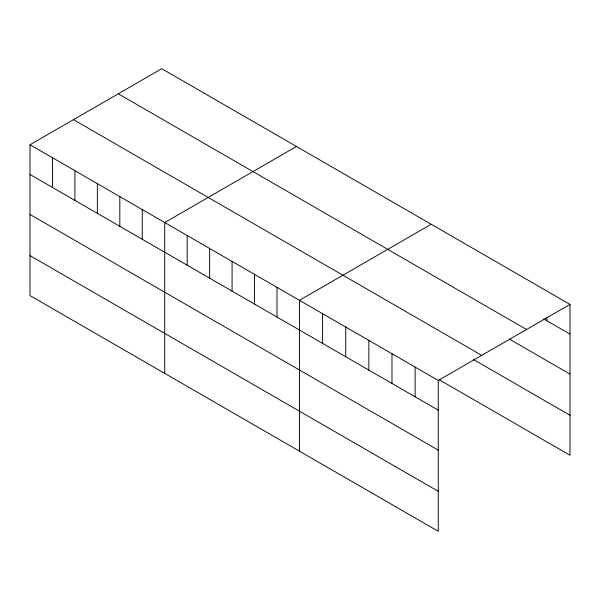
<?xml version="1.0" encoding="UTF-8"?>
<svg xmlns="http://www.w3.org/2000/svg" width="600" height="600" viewBox="0 0 600 600"><rect width="100%" height="100%" fill="white"/><g stroke="black" fill="none" stroke-linecap="round" stroke-linejoin="round"><path stroke-width="0.9" d="M30 144.757L438.255 380.46L438.255 531.308L30 295.597L30 144.757L161.745 68.692L570 304.403L570 455.243L439.17 379.71M296.468 146.475L164.722 222.54L164.722 373.38M431.19 224.257L299.452 300.322L299.452 451.162M438.255 380.46L570 304.403M543.675 318.907L570 334.103M118.267 93.795L526.523 329.498M509.37 339.075L570 374.077M73.477 119.655L481.732 355.358M473.475 359.535L570 415.268M30 174.458L438.255 410.168M30 214.44L438.255 450.143M30 255.623L438.255 491.332M546.862 317.962L546.862 320.745M415.125 367.103L415.125 396.81M391.987 353.745L391.987 383.452M368.85 340.388L368.85 370.095M345.72 327.038L345.72 356.737M322.582 313.68L322.582 343.38M276.998 287.355L276.998 317.062M254.542 274.395L254.542 304.095M232.087 261.428L232.087 291.135M209.632 248.468L209.632 278.168M187.178 235.5L187.178 265.207M142.267 209.572L142.267 239.28M119.82 196.612L119.82 226.312M97.365 183.645L97.365 213.353M74.91 170.685L74.91 200.385M52.455 157.718L52.455 187.425"/></g></svg>
